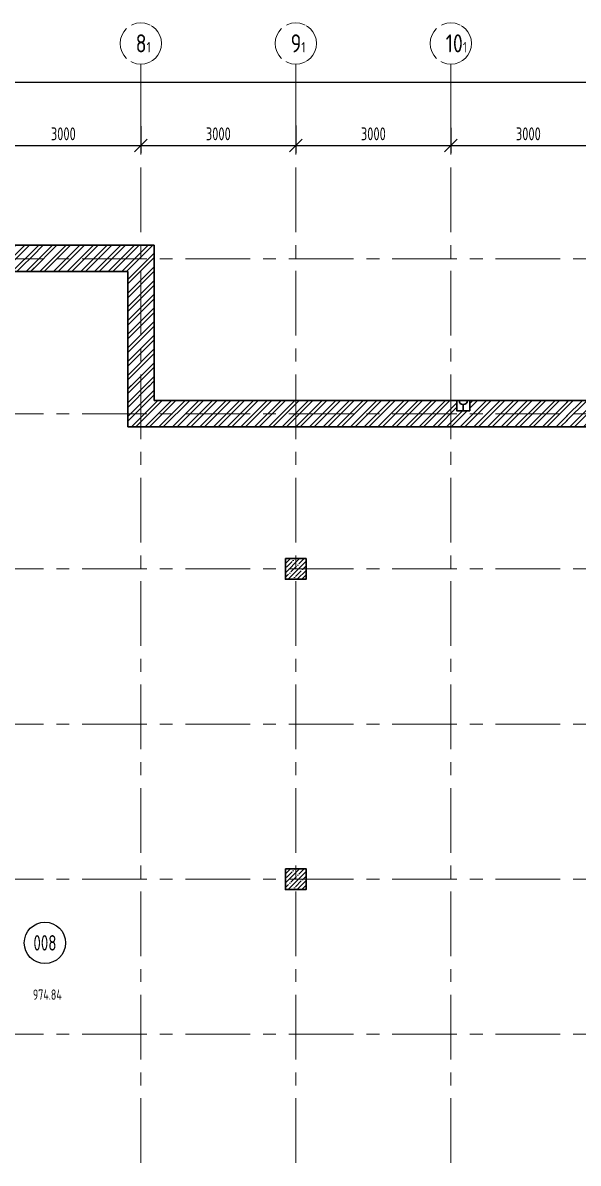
# Model space of a CAD drawing. Header units: millimetres. Extents: x -8689834 to 9419935, y 0 to 135940.
# Drawn here: x -334456 to -323707, y 113108 to 135163 of the extents above; entities that cross this region are included whole.
import ezdxf
from ezdxf import colors
from ezdxf.entities.mleader import LeaderData, LeaderLine
from ezdxf.enums import TextEntityAlignment as Align
from ezdxf.math import Vec2, Vec3

# ---------------------------------------------------------------- set-up
doc = ezdxf.new("R2010")
doc.units = ezdxf.units.MM
doc.header["$MEASUREMENT"] = 0
doc.linetypes.add('CENTER', pattern=[2, 1.25, -0.25, 0.25, -0.25])
doc.layers.get('0').update_dxf_attribs({"color": 250, "lineweight": 9})
for name, color, linetype, lineweight in [('АР_Колонны', 250, 'Continuous', 30), ('АР_Колонны Штрих', 250, 'Continuous', 5), ('АР_Маркер экспликации', 239, 'Continuous', 13), ('АР_МосжилНии_Стены', 127, 'Continuous', 30), ('АР_Номер помещения', 1, 'Continuous', 25), ('АР_Оси', 7, 'Continuous', 9), ('АР_Оси размеры', 7, 'Continuous', 9), ('АР_Отметки', 250, 'Continuous', 15), ('АР_Помещения_площадь', 19, 'Continuous', 9), ('АР_Штриховка кирпич', 250, 'Continuous', 9), ('Подвал', 250, 'Continuous', 30)]:
    doc.layers.add(name, color=color, linetype=linetype, lineweight=lineweight)
doc.layers.get('0').freeze()
doc.styles.add('ISOCPEUR', font='isocpeur.ttf', dxfattribs={"width": 0.7})
doc.styles.get("Standard").update_dxf_attribs({"font": 'isocpeur.ttf', "width": 0.7})
doc.styles.add('ГОСТ 2.304', font='isocpeur.ttf', dxfattribs={"width": 0.7})
doc.dimstyles.new('СПДС', dxfattribs={"dimscale": 100, "dimtxt": 2.5, "dimasz": 2.5, "dimexe": 1.5, "dimexo": 0, "dimgap": 1, "dimtad": 1, "dimdec": 0, "dimrnd": 1, "dimtxsty": 'ГОСТ 2.304', "dimblk": 'OBLIQUE', "dimcen": 2.5, "dimdle": 1.5, "dimadec": 0, "dimazin": 2, "dimtfac": 0.75, "dimtdec": 0, "dimtmove": 1, "dimatfit": 3, "dimfxl": 1, "dimtolj": 1, "dimarcsym": 1})
pattern_1 = [(45, (-15289.26513409219, 0), (-132.5825214724777, 132.5825214724777), []), (45, (-15200.87678659218, 0), (-132.5825214724777, 132.5825214724777), [])]

# ---------------------------------------------------------------- blocks, each defined once
blk = doc.blocks.new('_Oblique')
at = {"color": 0, "linetype": 'ByBlock', "lineweight": -2}
blk.add_line((-0.5, -0.5), (0.5, 0.5), dxfattribs=at)
blk = doc.blocks.new('*D372')
at = {"layer": 'АР_Оси размеры', "color": 0, "lineweight": -2, "ltscale": 100, "transparency": 16777216}
for p, q in [((-335172.0711264507, 133172.8176671806), (-335172.0711264507, 132640.7840057369)), ((-332172.0711264507, 133167.0690190126), (-332172.0711264507, 132640.7840057369)), ((-335322.0711264507, 132790.7840057369), (-332022.0711264507, 132790.7840057369))]:
    blk.add_line(p, q, dxfattribs=at)
at = {"layer": 'АР_Оси размеры', "color": 0, "lineweight": -2, "ltscale": 100, "transparency": 16777216, "xscale": 250, "yscale": 250, "zscale": 250, "rotation": 180}
blk.add_blockref('_Oblique', (-335172.0711264507, 132790.7840057369), dxfattribs=at)
at = {"layer": 'АР_Оси размеры', "color": 0, "lineweight": -2, "ltscale": 100, "transparency": 16777216, "xscale": 250, "yscale": 250, "zscale": 250}
blk.add_blockref('_Oblique', (-332172.0711264507, 132790.7840057369), dxfattribs=at)
at = {"layer": 'АР_Оси размеры', "color": 0, "ltscale": 100, "transparency": 16777216, "insert": (-333672.0711264507, 133015.7840057369), "char_height": 250, "attachment_point": 5, "style": 'ГОСТ 2.304'}
blk.add_mtext('\\A1;3000', dxfattribs=at)
blk = doc.blocks.new('*D373')
at = {"layer": 'АР_Оси размеры', "color": 0, "lineweight": -2, "ltscale": 100, "transparency": 16777216}
for p, q in [((-332172.0711264507, 133167.0690190126), (-332172.0711264507, 132640.7840057369)), ((-329172.0711264506, 133178.6373106604), (-329172.0711264506, 132640.7840057369)), ((-332322.0711264507, 132790.7840057369), (-329022.0711264506, 132790.7840057369))]:
    blk.add_line(p, q, dxfattribs=at)
at = {"layer": 'АР_Оси размеры', "color": 0, "lineweight": -2, "ltscale": 100, "transparency": 16777216, "xscale": 250, "yscale": 250, "zscale": 250, "rotation": 180}
blk.add_blockref('_Oblique', (-332172.0711264507, 132790.7840057369), dxfattribs=at)
at = {"layer": 'АР_Оси размеры', "color": 0, "lineweight": -2, "ltscale": 100, "transparency": 16777216, "xscale": 250, "yscale": 250, "zscale": 250}
blk.add_blockref('_Oblique', (-329172.0711264506, 132790.7840057369), dxfattribs=at)
at = {"layer": 'АР_Оси размеры', "color": 0, "ltscale": 100, "transparency": 16777216, "insert": (-330672.0711264506, 133015.7840057369), "char_height": 250, "attachment_point": 5, "style": 'ГОСТ 2.304'}
blk.add_mtext('\\A1;3000', dxfattribs=at)
blk = doc.blocks.new('*D374')
at = {"layer": 'АР_Оси размеры', "color": 0, "lineweight": -2, "ltscale": 100, "transparency": 16777216}
for p, q in [((-329172.0711264506, 133178.6373106604), (-329172.0711264506, 132640.7840057369)), ((-326172.0711264504, 133132.3621719768), (-326172.0711264504, 132640.7840057369)), ((-329322.0711264506, 132790.7840057369), (-326022.0711264504, 132790.7840057369))]:
    blk.add_line(p, q, dxfattribs=at)
at = {"layer": 'АР_Оси размеры', "color": 0, "lineweight": -2, "ltscale": 100, "transparency": 16777216, "xscale": 250, "yscale": 250, "zscale": 250, "rotation": 180}
blk.add_blockref('_Oblique', (-329172.0711264506, 132790.7840057369), dxfattribs=at)
at = {"layer": 'АР_Оси размеры', "color": 0, "lineweight": -2, "ltscale": 100, "transparency": 16777216, "xscale": 250, "yscale": 250, "zscale": 250}
blk.add_blockref('_Oblique', (-326172.0711264504, 132790.7840057369), dxfattribs=at)
at = {"layer": 'АР_Оси размеры', "color": 0, "ltscale": 100, "transparency": 16777216, "insert": (-327672.0711264505, 133015.7840057369), "char_height": 250, "attachment_point": 5, "style": 'ГОСТ 2.304'}
blk.add_mtext('\\A1;3000', dxfattribs=at)
blk = doc.blocks.new('*D375')
at = {"layer": 'АР_Оси размеры', "color": 0, "lineweight": -2, "ltscale": 100, "transparency": 16777216}
for p, q in [((-326172.0711264504, 133132.3621719768), (-326172.0711264504, 132640.7840057369)), ((-323172.0711264503, 133132.4962742329), (-323172.0711264503, 132640.7840057369)), ((-326322.0711264504, 132790.7840057369), (-323022.0711264503, 132790.7840057369))]:
    blk.add_line(p, q, dxfattribs=at)
at = {"layer": 'АР_Оси размеры', "color": 0, "lineweight": -2, "ltscale": 100, "transparency": 16777216, "xscale": 250, "yscale": 250, "zscale": 250, "rotation": 180}
blk.add_blockref('_Oblique', (-326172.0711264504, 132790.7840057369), dxfattribs=at)
at = {"layer": 'АР_Оси размеры', "color": 0, "lineweight": -2, "ltscale": 100, "transparency": 16777216, "xscale": 250, "yscale": 250, "zscale": 250}
blk.add_blockref('_Oblique', (-323172.0711264503, 132790.7840057369), dxfattribs=at)
at = {"layer": 'АР_Оси размеры', "color": 0, "ltscale": 100, "transparency": 16777216, "insert": (-324672.0711264504, 133015.7840057369), "char_height": 250, "attachment_point": 5, "style": 'ГОСТ 2.304'}
blk.add_mtext('\\A1;3000', dxfattribs=at)
blk = doc.blocks.new('*D385')
at = {"layer": 'АР_Оси размеры', "color": 0, "lineweight": -2, "ltscale": 100, "transparency": 16777216}
for p, q in [((-353172.0711264506, 134013.1513644527), (-353172.0711264506, 134163.1513644527)), ((-289662.0711264502, 134013.1513644527), (-289662.0711264502, 134163.1513644527)), ((-353322.0711264506, 134013.1513644527), (-289512.0711264502, 134013.1513644527))]:
    blk.add_line(p, q, dxfattribs=at)
at = {"layer": 'АР_Оси размеры', "color": 0, "lineweight": -2, "ltscale": 100, "transparency": 16777216, "xscale": 250, "yscale": 250, "zscale": 250, "rotation": 180}
blk.add_blockref('_Oblique', (-353172.0711264506, 134013.1513644527), dxfattribs=at)
at = {"layer": 'АР_Оси размеры', "color": 0, "lineweight": -2, "ltscale": 100, "transparency": 16777216, "xscale": 250, "yscale": 250, "zscale": 250}
blk.add_blockref('_Oblique', (-289662.0711264502, 134013.1513644527), dxfattribs=at)
at = {"layer": 'АР_Оси размеры', "color": 0, "ltscale": 100, "transparency": 16777216, "insert": (-321417.0711264504, 134238.1513644527), "char_height": 250, "attachment_point": 5, "style": 'ГОСТ 2.304'}
blk.add_mtext('\\A1;63510', dxfattribs=at)
blk = doc.blocks.new('*U1779')
at = {"layer": 'АР_Номер помещения', "color": 7}
blk.add_circle((-11974.07101150486, -849.2380251303753), 400, dxfattribs=at)
at = {"layer": 'АР_Номер помещения', "color": 7, "style": 'ISOCPEUR', "width": 0.7}
blk.add_attdef('НОМЕР_ПОМЕЩЕНИЯ', text='', height=300, dxfattribs=at).set_placement((-11974.07101150777, -849.2380251303753), align=Align.MIDDLE_CENTER)
at = {"layer": 'АР_Помещения_площадь', "color": 7, "lineweight": 30, "width": 0.7, "flags": 104}
blk.add_attdef('ИМЯ_ПОМЕЩЕНИЯ', text='', height=100, dxfattribs=at).set_placement((157.6277002443094, 1217.141369806137), align=Align.MIDDLE_CENTER)
blk = doc.blocks.new('_DotSmall')
at = {"color": 0, "linetype": 'ByBlock', "const_width": 0.5}
blk.add_lwpolyline([(-0.0625, 0, 1), (0.0625, 0, 1)], format="xyb", close=True, dxfattribs=at)

msp = doc.modelspace()

# ---------------------------------------------------------------- hatches: boundary and pattern name
at = {"layer": 'АР_Колонны Штрих', "ltscale": 100}
h = msp.add_hatch(dxfattribs=at)
h.set_pattern_fill('ANSI35', color=256, scale=500)
h.set_pattern_definition([(45, (-1286424.170391682, 164672.1571121852), (-88.38834764831844, 88.38834764831844), []), (45, (-1286335.782044182, 164672.1571121852), (-88.38834764831844, 88.38834764831844), [156.25, -31.25, 0, -31.25])])
h.paths.add_polyline_path([(-328972.0711264506, 124800.6824583525), (-329372.0711264506, 124800.6824583525), (-329372.0711264506, 124400.6824583525), (-328972.0711264506, 124400.6824583525)])
h = msp.add_hatch(dxfattribs=at)
h.set_pattern_fill('ANSI35', color=256, scale=500)
h.set_pattern_definition([(45, (-1286424.170391682, 158672.1571121852), (-88.38834764831844, 88.38834764831844), []), (45, (-1286335.782044182, 158672.1571121852), (-88.38834764831844, 88.38834764831844), [156.25, -31.25, 0, -31.25])])
h.paths.add_polyline_path([(-328972.0711264506, 118800.6824583525), (-329372.0711264506, 118800.6824583525), (-329372.0711264506, 118400.6824583525), (-328972.0711264506, 118400.6824583525)])
at = {"layer": 'АР_Штриховка кирпич', "ltscale": 100}
h = msp.add_hatch(dxfattribs=at)
h.set_pattern_fill('ANSI32', color=256, scale=500)
h.set_pattern_definition(pattern_1)
h.paths.add_polyline_path([(-322802.0711264503, 131370.6824583525), (-323432.0711264503, 131370.6824583526), (-323432.0711264503, 127860.6824583525), (-323932.0711264503, 127860.6824583525), (-323932.0711264504, 127350.6824583522), (-317202.7324188131, 127350.6824583525), (-317202.7324188131, 127860.6824583525), (-322922.0711264503, 127860.6824583525), (-322922.0711264503, 130860.6824583526), (-322802.0711264503, 130860.6824583526)])
h = msp.add_hatch(dxfattribs=at)
h.set_pattern_fill('ANSI32', color=256, scale=500)
h.set_pattern_definition(pattern_1)
h.paths.add_polyline_path([(-334197.559438915, 130860.6824583424), (-340434.2386961089, 130860.6824583521), (-340434.2386961089, 130350.6824583521), (-334151.817309658, 130350.6824583424), (-334151.817309658, 130741.7686386106), (-334197.559438915, 130741.7686386106)])
h = msp.add_hatch(dxfattribs=at)
h.set_pattern_fill('ANSI32', color=256, scale=500)
h.set_pattern_definition(pattern_1)
h.paths.add_polyline_path([(-331912.0711264507, 130860.6824583525), (-331912.0711264507, 130339.6061957406), (-331912.0711264507, 128121.4750747717), (-332422.0711264507, 128121.4750747717), (-332422.0711264504, 130350.6824583525), (-334270.5619677417, 130350.6824583525), (-334270.5619677417, 130860.6824583525)])
h = msp.add_hatch(dxfattribs=at)
h.set_pattern_fill('ANSI32', color=256, scale=500)
h.set_pattern_definition(pattern_1)
h.paths.add_polyline_path([(-325806.9097890062, 127661.1279165926), (-326057.2324638944, 127661.1279165926), (-326057.2324638944, 127860.6824583522), (-331912.0711264507, 127860.6824583525), (-331912.0711264507, 128145.8579753541), (-332422.0711264507, 128145.8579753541), (-332422.0711264504, 127350.6824583521), (-323916.3822177199, 127350.682458352), (-323916.3822177199, 127860.682458352), (-325806.9097890063, 127860.6824583521)])
h = msp.add_hatch(dxfattribs=at)
h.set_pattern_fill('ANSI32', color=256, scale=500)
h.set_pattern_definition([(45, (-1298551.721179725, 164426.8594320829), (-132.5825214724777, 132.5825214724777), []), (45, (-1298463.332832225, 164426.8594320829), (-132.5825214724777, 132.5825214724777), [])])
h.paths.add_polyline_path([(-322946.1180642748, 112648.224219518), (-322961.2216596514, 112600.6824583525), (-323172.0711264503, 112600.6824583525), (-323199.1559286597, 112732.6939443187)], flags=16)
h.paths.add_polyline_path([(-323382.9205932492, 112600.6824583525), (-323324.9686016155, 112776.5329568123), (-323198.5888596172, 112734.3445592263), (-323172.0711264503, 112600.6824583525)], flags=16)
h.paths.add_polyline_path([(-323072.9704356921, 112268.2411963662), (-323199.3501776903, 112310.4295939522), (-323172.0711264503, 112600.6824583525), (-322961.2216596514, 112600.6824583525)], flags=16)
h.paths.add_polyline_path([(-323198.7831086478, 112312.0802088598), (-323451.8209730327, 112396.5499336605), (-323382.9205932493, 112600.6824583525), (-323172.0711264503, 112600.6824583525)], flags=16)
edge = h.paths.add_edge_path()
edge.add_line((-322067.0711264503, 115850.6824583481), (-322937.0711264506, 115850.6824583765))
edge.add_arc((-1477104.667928795, 115380.6824575035), 1154167.692499015, -0.02333197960928146, 0.023331979694489746, ccw=False)
edge.add_arc((-332221.3052867504, 115664.1989911303), 9314.761999561275, 321.68271989326865, 355.35999482408715, ccw=False)
edge.add_line((-324913.0416397232, 109888.9004210118), (-324376.4676794859, 109758.9389800894))
edge.add_arc((-332173.8220975739, 115605.6691985809), 9745.921719832271, 323.1361487127608, 355.9107374150291)
edge.add_line((-322452.7118934882, 114910.6824583331), (-322452.7118934878, 115210.6824583402))
edge.add_line((-322452.7118934878, 115210.6824583402), (-322067.0711264503, 115210.6824583525))
edge.add_line((-322067.0711264503, 115210.6824583525), (-322067.0711264503, 115850.6824583481))

# ---------------------------------------------------------------- linework, layer by layer
at = {"layer": 'АР_Колонны', "ltscale": 100}
for points in [[(-329372.0711264506, 124800.6824583525), (-328972.0711264506, 124800.6824583525), (-328972.0711264506, 124400.6824583525), (-329372.0711264506, 124400.6824583525)], [(-329372.0711264506, 118800.6824583525), (-328972.0711264506, 118800.6824583525), (-328972.0711264506, 118400.6824583525), (-329372.0711264506, 118400.6824583525)]]:
    msp.add_lwpolyline(points, close=True, dxfattribs=at)
at = {"layer": 'АР_МосжилНии_Стены', "ltscale": 100}
for p, q in [((-338958.7698277468, 130860.6824583525), (-332752.0272758884, 130860.6824583525)), ((-332992.0711264507, 130860.6824583525), (-331912.0711264507, 130860.6824583525)), ((-331912.0711264507, 130860.6824583525), (-331912.0711264507, 128087.0594358724)), ((-339666.9331310503, 130350.6824583525), (-332817.0272758884, 130350.6824583525)), ((-332927.0711264507, 130350.6824583525), (-332422.0711264507, 130350.6824583525)), ((-332422.0711264507, 130350.6824583525), (-332422.0711264507, 128087.0594358724)), ((-332422.0711264507, 128145.8579753541), (-332422.0711264507, 127350.6824583525)), ((-331912.0711264507, 128145.8579753541), (-331912.0711264507, 127860.6824583525)), ((-331912.0711264507, 127860.6824583525), (-323842.2643738003, 127860.6824583525)), ((-323997.0711264504, 127860.6824583525), (-323432.0711264503, 127860.6824583525)), ((-332422.0711264507, 127350.6824583525), (-323907.2643738003, 127350.6824583525)), ((-323932.0711264503, 127350.6824583525), (-322922.0711264503, 127350.6824583525))]:
    msp.add_line(p, q, dxfattribs=at)
msp.add_lwpolyline([(-325806.9097890062, 127860.6824583525), (-326057.2324638944, 127860.6824583525), (-326057.2324638944, 127661.1279165926), (-325806.9097890062, 127661.1279165926)], close=True, dxfattribs=at)
for centre, radius, start, end in [((-332221.305286749, 115664.1989911299), 9314.761999559945, 273.7493737590794, 355.3599948243836), ((-332173.8220975735, 115605.6691985808), 9745.921719831898, 273.3036233407794, 355.9107374146807)]:
    msp.add_arc(centre, radius, start, end, dxfattribs=at)
at = {"layer": 'АР_Оси', "linetype": 'CENTER', "ltscale": 1000}
for p, q in [((-332172.0711264507, 134363.1513644527), (-332172.0711264507, 78630.80280076223)), ((-329172.0711264506, 134363.1513644526), (-329172.0711264506, 78630.80280076223)), ((-326172.0711264504, 134363.1513644527), (-326172.0711264504, 78630.80280076223)), ((-359305.7650579241, 130600.6824583525), (-276127.3630032049, 130600.6824583525)), ((-359305.7650579241, 127600.6824583525), (-276127.3630032049, 127600.6824583525)), ((-359305.7650579241, 124600.6824583525), (-276127.3630032049, 124600.6824583525)), ((-359305.7650579241, 121600.6824583525), (-276127.3630032049, 121600.6824583525)), ((-359305.7650579241, 118600.6824583525), (-276127.3630032049, 118600.6824583525)), ((-359305.7650579241, 115600.6824583525), (-276127.3630032049, 115600.6824583525))]:
    msp.add_line(p, q, dxfattribs=at)
at = {"layer": 'АР_Оси', "ltscale": 0.5}
for centre in [(-332172.0711264509, 134763.1513644527), (-329172.0711264508, 134763.1513644527), (-326172.0711264507, 134763.1513644527)]:
    msp.add_circle(centre, 400, dxfattribs=at)
at = {"layer": 'Подвал', "ltscale": 100}
msp.add_line((-325932.0711264503, 127779.9524701247), (-325932.0711264503, 127661.1279165926), dxfattribs=at)
msp.add_arc((-325932.0711264503, 127860.6824583525), 80.72998822781665, 180, 0, dxfattribs=at)

# ---------------------------------------------------------------- block references
at = {"layer": 'АР_Маркер экспликации', "color": 7}
ref = msp.add_blockref('*U1779', (-322053.1488378855, 118218.252495448), dxfattribs=at)
ref.add_attrib('НОМЕР_ПОМЕЩЕНИЯ', '008', dxfattribs={"layer": 'АР_Номер помещения', "color": 7, "height": 300, "style": 'ISOCPEUR', "width": 0.7}).set_placement((-334027.2198493932, 117369.0144703176), align=Align.MIDDLE_CENTER)
ref.add_attrib('ПЛОЩАДЬ_ПОМЕЩЕНИЯ', '974.84', dxfattribs={"layer": 'АР_Помещения_площадь', "color": 7, "height": 200, "style": 'ISOCPEUR', "width": 0.7}).set_placement((-333701.3583315749, 116367.5055299674), align=Align.MIDDLE_RIGHT)

# ---------------------------------------------------------------- dimensions: what is measured, and where the dimension line sits
at = {"layer": 'АР_Оси размеры', "ltscale": 100}
for base, p1, p2, picture, middle in [((-332172.0711264507, 132790.7840057369), (-335172.0711264507, 133172.8176671806), (-332172.0711264507, 133167.0690190126), '*D372', (-333672.0711264507, 133015.7840057369)), ((-329172.0711264506, 132790.7840057369), (-332172.0711264507, 133167.0690190126), (-329172.0711264506, 133178.6373106604), '*D373', (-330672.0711264506, 133015.7840057369)), ((-326172.0711264504, 132790.7840057369), (-329172.0711264506, 133178.6373106604), (-326172.0711264504, 133132.3621719768), '*D374', (-327672.0711264505, 133015.7840057369)), ((-323172.0711264503, 132790.7840057369), (-326172.0711264504, 133132.3621719768), (-323172.0711264503, 133132.4962742329), '*D375', (-324672.0711264504, 133015.7840057369))]:
    dim = msp.add_linear_dim(base=base, p1=p1, p2=p2, dimstyle='СПДС', dxfattribs=at)
    dim.commit()
    dim.dimension.update_dxf_attribs({"geometry": picture, "text_midpoint": middle})

# ---------------------------------------------------------------- leaders
at = {"layer": 'АР_Отметки'}
ml = msp.add_multileader_mtext('Standard', dxfattribs=at)
ml.set_content('{\\W0.8;-2,430}', color=256, style='ISOCPEUR')
ml.set_leader_properties(color=256, linetype='Continuous', lineweight=-1)
ml.set_arrow_properties(name='DOTSMALL')
ml.build(insert=Vec2(0, 0))
ml.multileader.update_dxf_attribs({"has_text_frame": 1, "text_left_attachment_type": 4, "text_right_attachment_type": 4, "dogleg_length": 100, "arrow_head_size": 180})
ctx = ml.context
ctx.base_point, ctx.char_height, ctx.arrow_head_size, ctx.landing_gap_size, ctx.plane_origin = Vec3(-336711.8860226227, 117132.6558246998), 250, 180, 50, Vec3(-335659.1926379816, 115477.4824299914)
ctx.left_attachment, ctx.right_attachment = 4, 4
notes = []
notes.append((ctx, [(0, (0, 0, 0), (0, 0), (1, 0), 1, [])]))
ctx.mtext.insert, ctx.mtext.width, ctx.mtext.line_spacing_style, ctx.mtext.flow_direction = Vec3(-336661.8860226227, 117465.9891580332), 852.6970314602484, 2, 5
for ctx, leaders in notes:
    for number, flags, end, landing, length, lines in leaders:
        leader = LeaderData()
        leader.index, (leader.has_last_leader_line, leader.has_dogleg_vector, leader.attachment_direction) = number, flags
        leader.last_leader_point, leader.dogleg_vector, leader.dogleg_length = Vec3(end), Vec3(landing), length
        for number, points, colour, breaks in lines:
            line = LeaderLine()
            line.index, line.vertices, line.color, line.breaks = number, Vec3.list(points), colors.encode_raw_color(colour), breaks
            leader.lines.append(line)
        ctx.leaders.append(leader)

# ---------------------------------------------------------------- next in the draw order: texts
at = {"layer": 'АР_Оси', "char_height": 350, "width": 123.8670816197991, "attachment_point": 1, "line_spacing_factor": 1.149209049011902, "style": 'ГОСТ 2.304', "bg_fill": 2}
for s, insert in [('{\\W0.8;8\\H0.57143x;1}', (-332271.8917984903, 134940.9301818186)), ('{\\W0.8;9\\H0.57143x;1}', (-329271.8917984902, 134940.9301818186)), ('{\\W0.8;10\\H0.57143x;1}', (-326271.8917984901, 134940.9301818186))]:
    msp.add_mtext(s, dxfattribs=dict(at, insert=insert))

# ---------------------------------------------------------------- next in the draw order: dimensions: what is measured, and where the dimension line sits
at = {"layer": 'АР_Оси размеры', "ltscale": 100}
dim = msp.add_linear_dim(base=(-289662.0711264502, 134013.1513644527), p1=(-353172.0711264506, 134013.1513644527), p2=(-289662.0711264502, 134013.1513644527), dimstyle='СПДС', dxfattribs=at)
dim.commit()
dim.dimension.update_dxf_attribs({"geometry": '*D385', "text_midpoint": (-321417.0711264504, 134238.1513644527)})

doc.saveas('drawing.dxf')
